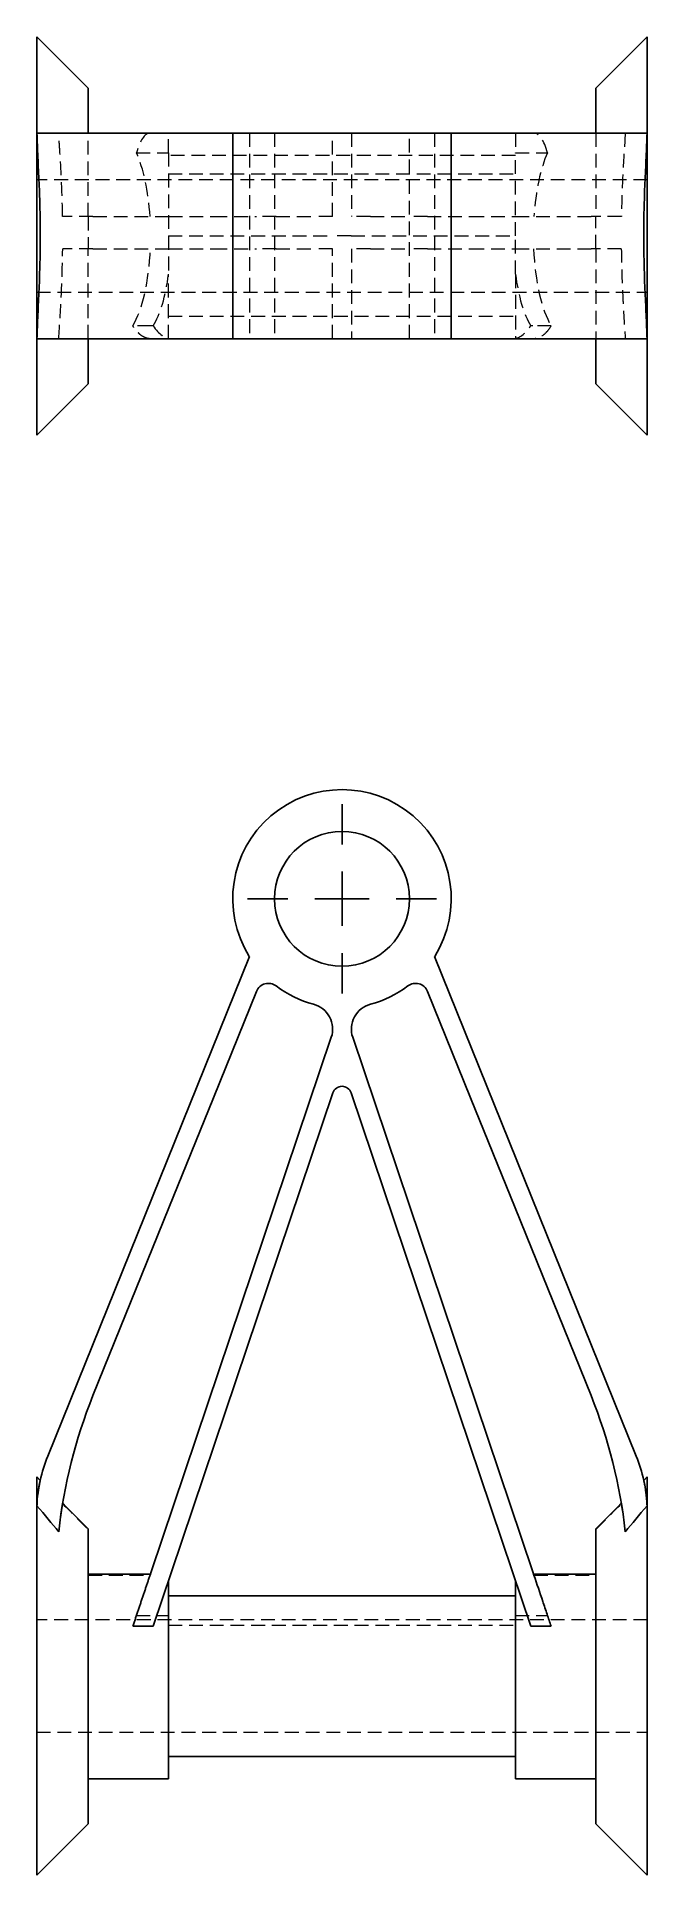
# Model space of a CAD drawing. Header units: millimetres. Extents: x 55 to 241, y 7 to 176.
# Drawn here: x 54.9 to 111.1, y 7 to 176.3 of the extents above.
import ezdxf

# ---------------------------------------------------------------- set-up
doc = ezdxf.new("R2010")
doc.units = ezdxf.units.MM
doc.linetypes.add('HIDDEN', pattern=[1.905, 1.27, -0.635])
doc.layers.add('10', color=7, linetype='Continuous')

# ---------------------------------------------------------------- blocks, each defined once
blk = doc.blocks.new('SW_CENTERMARKSYMBOL_0')
at = {"layer": '10', "color": 0}
for p, q in [((0, 5), (0, 8.71)), ((0, 0), (0, 2.5)), ((-5, 0), (-8.71, 0)), ((0, 0), (-2.5, 0)), ((0, 0), (0, -2.5)), ((0, 0), (2.5, 0)), ((5, 0), (8.71, 0)), ((0, -5), (0, -8.71))]:
    blk.add_line(p, q, dxfattribs=at)

msp = doc.modelspace()

# ---------------------------------------------------------------- linework, layer by layer
at = {"color": 7, "linetype": 'Continuous', "lineweight": 25}
for p, q in [((59.63, 171.61), (54.89, 176.34)), ((54.89, 139.66), (54.89, 176.34)), ((111.11, 176.34), (106.37, 171.61)), ((111.11, 176.34), (111.11, 158)), ((59.63, 167.47), (59.63, 171.61)), ((106.37, 171.61), (106.37, 167.47)), ((55.9, 167.47), (54.91, 167.47)), ((55.9, 167.47), (72.94, 167.47)), ((72.94, 167.47), (72.94, 148.53)), ((93.06, 167.47), (72.94, 167.47)), ((93.06, 148.53), (93.06, 167.47)), ((93.06, 167.47), (110.1, 167.47)), ((111.09, 167.47), (110.1, 167.47)), ((111.11, 158), (111.11, 139.66)), ((54.91, 148.53), (55.9, 148.53)), ((72.94, 148.53), (55.9, 148.53)), ((59.63, 144.39), (59.63, 148.53)), ((93.06, 148.53), (72.94, 148.53)), ((110.1, 148.53), (93.06, 148.53)), ((106.37, 148.53), (106.37, 144.39)), ((110.1, 148.53), (111.09, 148.53)), ((54.89, 139.66), (59.63, 144.39)), ((106.37, 144.39), (111.11, 139.66)), ((74.47, 91.62), (55.9, 45.6)), ((110.1, 45.6), (91.53, 91.62)), ((71.17, 78.6), (75.13, 88.41)), ((90.87, 88.41), (94.83, 78.6)), ((82.01, 84.19), (65.43, 34.95)), ((100.57, 34.95), (83.99, 84.19)), ((67.04, 68.46), (71.17, 78.6)), ((67.3, 34.95), (82.16, 79.06)), ((83.84, 79.06), (98.7, 34.95)), ((94.83, 78.6), (98.96, 68.46)), ((60.07, 51.18), (67.04, 68.46)), ((98.96, 68.46), (105.93, 51.18)), ((55.21, 43.37), (54.89, 43.69)), ((54.89, 7), (54.89, 43.69)), ((111.11, 43.69), (110.79, 43.37)), ((111.11, 43.69), (111.11, 7)), ((59.63, 11.73), (59.63, 38.9)), ((106.37, 38.9), (106.37, 11.73)), ((65.36, 34.74), (59.63, 34.74)), ((65.43, 34.95), (65.33, 34.65)), ((65.61, 29.93), (67.3, 34.95)), ((67.02, 15.88), (67.02, 34.13)), ((98.7, 34.95), (100.39, 29.93)), ((98.98, 34.13), (98.98, 15.88)), ((100.67, 34.65), (100.57, 34.95)), ((106.37, 34.74), (100.64, 34.74)), ((98.98, 32.74), (67.02, 32.74)), ((65.43, 29.93), (63.74, 29.93)), ((65.61, 29.93), (65.43, 29.93)), ((100.57, 29.93), (100.39, 29.93)), ((102.26, 29.93), (100.57, 29.93)), ((67.02, 17.95), (98.98, 17.95)), ((59.63, 15.88), (67.02, 15.88)), ((98.98, 15.88), (106.37, 15.88)), ((54.89, 7), (59.63, 11.73)), ((106.37, 11.73), (111.11, 7))]:
    msp.add_line(p, q, dxfattribs=at)
at = {"color": 7, "linetype": 'HIDDEN', "lineweight": 18}
for p, q in [((59.63, 159.78), (59.63, 167.47)), ((67.02, 165.65), (67.02, 167.47)), ((74.47, 167.47), (74.47, 148.53)), ((76.79, 167.47), (76.79, 148.53)), ((82.14, 159.78), (82.14, 167.47)), ((83.86, 167.47), (83.86, 159.78)), ((89.21, 148.53), (89.21, 167.47)), ((91.53, 167.47), (91.53, 148.53)), ((98.98, 167.47), (98.98, 165.65)), ((106.37, 167.47), (106.37, 159.78)), ((64.07, 165.65), (67.02, 165.65)), ((67.02, 165.65), (67.02, 163.72)), ((98.98, 165.4), (67.02, 165.4)), ((98.98, 165.65), (101.93, 165.65)), ((98.98, 163.72), (98.98, 165.65)), ((111.11, 163.18), (54.89, 163.18)), ((67.02, 163.72), (98.98, 163.72)), ((67.02, 163.72), (67.02, 158)), ((98.98, 158), (98.98, 163.72)), ((60.07, 159.78), (57.27, 159.78)), ((59.63, 159.78), (59.63, 156.82)), ((60.07, 159.78), (67.04, 159.78)), ((67.04, 159.78), (71.17, 159.78)), ((71.17, 159.78), (75.13, 159.78)), ((76.94, 159.78), (75.13, 159.78)), ((76.94, 159.78), (80.39, 159.78)), ((82.14, 159.78), (80.39, 159.78)), ((85.61, 159.78), (83.86, 159.78)), ((85.61, 159.78), (89.06, 159.78)), ((90.87, 159.78), (89.06, 159.78)), ((90.87, 159.78), (94.83, 159.78)), ((94.83, 159.78), (98.96, 159.78)), ((98.96, 159.78), (105.93, 159.78)), ((108.73, 159.78), (105.93, 159.78)), ((106.37, 156.82), (106.37, 159.78)), ((67.02, 158), (82.16, 158)), ((67.02, 158), (67.02, 154.47)), ((83.84, 158), (82.16, 158)), ((83.84, 158), (98.98, 158)), ((98.98, 154.47), (98.98, 158)), ((60.07, 156.82), (57.28, 156.82)), ((59.63, 148.53), (59.63, 156.82)), ((60.07, 156.82), (67.04, 156.82)), ((67.04, 156.82), (71.17, 156.82)), ((71.17, 156.82), (75.13, 156.82)), ((76.94, 156.82), (75.13, 156.82)), ((76.94, 156.82), (80.39, 156.82)), ((82.14, 156.82), (80.39, 156.82)), ((82.14, 148.53), (82.14, 156.82)), ((85.61, 156.82), (83.86, 156.82)), ((83.86, 156.82), (83.86, 148.53)), ((85.61, 156.82), (89.06, 156.82)), ((90.87, 156.82), (89.06, 156.82)), ((90.87, 156.82), (94.83, 156.82)), ((94.83, 156.82), (98.96, 156.82)), ((98.96, 156.82), (105.93, 156.82)), ((108.72, 156.82), (105.93, 156.82)), ((106.37, 156.82), (106.37, 148.53)), ((67.02, 148.53), (67.02, 154.47)), ((98.98, 154.47), (98.98, 148.53)), ((54.89, 152.82), (111.11, 152.82)), ((65.43, 149.72), (63.74, 149.72)), ((65.61, 149.72), (65.43, 149.72)), ((67.02, 150.6), (98.98, 150.6)), ((100.57, 149.72), (100.39, 149.72)), ((102.26, 149.72), (100.57, 149.72)), ((110.79, 43.37), (110.78, 43.36)), ((59.63, 34.64), (65.32, 34.64)), ((65.33, 34.65), (65.32, 34.64)), ((100.68, 34.64), (100.67, 34.65)), ((100.68, 34.64), (106.37, 34.64)), ((111.11, 30.52), (54.89, 30.52)), ((64.07, 30.93), (67.02, 30.93)), ((98.98, 30.93), (101.93, 30.93)), ((67.02, 30.03), (98.98, 30.03)), ((54.89, 20.17), (111.11, 20.17))]:
    msp.add_line(p, q, dxfattribs=at)
at = {"color": 7, "linetype": 'Continuous', "lineweight": 25}
msp.add_circle((83, 96.94), 6.21, dxfattribs=at)
for centre, radius, start, end in [((83, 96.94), 10.06, 328.0343, 211.9657), ((76.22, 87.97), 1.18, 52.9278, 158.0315), ((83, 96.94), 10.06, 232.9278, 254.9326), ((83, 96.94), 10.06, 285.0674, 307.0722), ((89.78, 87.97), 1.18, 21.9685, 127.0722), ((79.77, 84.94), 2.37, 341.3843, 74.9326), ((86.23, 84.94), 2.37, 105.0674, 198.6157), ((83, 78.78), 0.888, 18.6157, 161.3843), ((103.97, 33.47), 47.34, 158.0315, 173.725), ((62.03, 33.47), 47.34, 6.275, 21.9685), ((68.8, 40.4), 13.91, 158.0315, 177.3564), ((97.2, 40.4), 13.91, 2.6436, 21.9685)]:
    msp.add_arc(centre, radius, start, end, dxfattribs=at)
at = {"color": 7, "linetype": 'HIDDEN', "lineweight": 18}
for centre, major_axis, start_param, end_param in [((65.33, 162.73), (0, 4.73), 0, 0.908401), ((100.67, 162.73), (0, 4.73), 5.374785, 6.283185), ((62.19, 158), (0, 9.47), 4.901005, 5.652297), ((103.81, 158), (0, 9.47), 0.630888, 1.38218), ((62.19, 158), (0, 9.47), 3.646953, 4.587061), ((103.81, 158), (0, 9.47), 1.696124, 2.636232), ((64.07, 158), (0, 9.47), 3.646953, 4.329889), ((101.93, 158), (0, 9.47), 1.953297, 2.636232), ((67.3, 159.78), (0, 11.24), 2.678638, 3.141593), ((98.7, 159.78), (0, 11.24), 3.141593, 3.604547)]:
    msp.add_ellipse(centre, major_axis=major_axis, ratio=0.336842, start_param=start_param, end_param=end_param, dxfattribs=at)
at = {"color": 7, "linetype": 'Continuous', "lineweight": 25}
for points, knots in [([(54.91, 148.53), (54.93, 149.25), (54.96, 150), (55.03, 151.52), (55.07, 152.31), (55.12, 153.51), (55.14, 153.91), (55.16, 154.73), (55.18, 155.13), (55.2, 156.36), (55.21, 157.18), (55.21, 158.83), (55.2, 159.65), (55.17, 161.27), (55.14, 162.08), (55.09, 163.27), (55.07, 163.66), (55.03, 164.45), (55.02, 164.84), (54.96, 166), (54.93, 166.75), (54.91, 167.47)], [0, 0, 0, 0, 0.125, 0.125, 0.25, 0.25, 0.3125, 0.3125, 0.375, 0.375, 0.5, 0.5, 0.625, 0.625, 0.75, 0.75, 0.8125, 0.8125, 0.875, 0.875, 1, 1, 1, 1]), ([(111.09, 167.47), (111.07, 166.75), (111.04, 166), (110.97, 164.47), (110.93, 163.68), (110.88, 162.47), (110.86, 162.07), (110.84, 161.26), (110.82, 160.85), (110.8, 159.63), (110.79, 158.81), (110.79, 157.17), (110.8, 156.35), (110.83, 155.12), (110.84, 154.71), (110.86, 153.9), (110.88, 153.5), (110.93, 152.3), (110.97, 151.53), (111.04, 150), (111.07, 149.26), (111.09, 148.53)], [0, 0, 0, 0, 0.125, 0.125, 0.25, 0.25, 0.3125, 0.3125, 0.375, 0.375, 0.5, 0.5, 0.625, 0.625, 0.6875, 0.6875, 0.75, 0.75, 0.875, 0.875, 1, 1, 1, 1]), ([(65.33, 34.65), (65.29, 34.55), (65.22, 34.33), (65.11, 34.01), (65, 33.69), (64.89, 33.36), (64.78, 33.02), (64.66, 32.68), (64.55, 32.34), (64.43, 32), (64.32, 31.66), (64.2, 31.31), (64.08, 30.96), (63.97, 30.62), (63.85, 30.27), (63.77, 30.04), (63.74, 29.93)], [0, 0, 0, 0, 0.064685, 0.130402, 0.197154, 0.264941, 0.333767, 0.403631, 0.474534, 0.546477, 0.619459, 0.69348, 0.768543, 0.844648, 0.921798, 1, 1, 1, 1]), ([(102.26, 29.93), (102.14, 30.29), (102.01, 30.67), (101.76, 31.43), (101.62, 31.83), (101.22, 33.02), (100.95, 33.83), (100.67, 34.65)], [0, 0, 0, 0, 0.25, 0.25, 0.5, 0.5, 1, 1, 1, 1])]:
    msp.add_open_spline(points, degree=3, knots=knots, dxfattribs=at)
at = {"color": 7, "linetype": 'HIDDEN', "lineweight": 18}
for points, knots in [([(57.27, 159.78), (57.25, 161.14), (57.2, 162.47), (57.11, 164.4), (57.07, 165.04), (56.99, 166.28), (56.95, 166.89), (56.91, 167.47)], [0, 0, 0, 0, 0.5, 0.5, 0.75, 0.75, 1, 1, 1, 1]), ([(109.09, 167.47), (109.01, 166.31), (108.93, 165.08), (108.83, 163.13), (108.8, 162.47), (108.76, 161.13), (108.74, 160.46), (108.73, 159.78)], [0, 0, 0, 0, 0.5, 0.5, 0.75, 0.75, 1, 1, 1, 1]), ([(56.91, 148.53), (57, 149.78), (57.08, 151.1), (57.17, 152.85), (57.18, 153.21), (57.21, 153.92), (57.22, 154.28), (57.25, 155.36), (57.27, 156.08), (57.28, 156.82)], [0, 0, 0, 0, 0.5, 0.5, 0.625, 0.625, 0.75, 0.75, 1, 1, 1, 1]), ([(108.72, 156.82), (108.74, 155.34), (108.78, 153.91), (108.87, 152.18), (108.88, 151.83), (108.92, 151.15), (108.94, 150.81), (109, 149.8), (109.04, 149.16), (109.09, 148.53)], [0, 0, 0, 0, 0.5, 0.5, 0.625, 0.625, 0.75, 0.75, 1, 1, 1, 1]), ([(65.33, 148.53), (65.29, 148.53), (65.22, 148.54), (65.11, 148.55), (65, 148.58), (64.89, 148.62), (64.78, 148.67), (64.66, 148.73), (64.55, 148.8), (64.43, 148.89), (64.32, 148.99), (64.2, 149.11), (64.08, 149.24), (63.97, 149.38), (63.85, 149.54), (63.77, 149.66), (63.74, 149.72)], [0, 0, 0, 0, 0.064685, 0.130402, 0.197154, 0.264941, 0.333767, 0.403631, 0.474534, 0.546477, 0.619459, 0.69348, 0.768543, 0.844648, 0.921798, 1, 1, 1, 1]), ([(102.26, 149.72), (102.14, 149.52), (102.01, 149.35), (101.76, 149.06), (101.62, 148.93), (101.22, 148.64), (100.95, 148.53), (100.67, 148.53)], [0, 0, 0, 0, 0.25, 0.25, 0.5, 0.5, 1, 1, 1, 1]), ([(55.21, 43.37), (55.21, 43.37), (55.2, 43.32), (55.17, 43.13), (55.14, 43), (55.09, 42.72), (55.07, 42.61), (55.03, 42.37), (55.02, 42.24), (54.96, 41.8), (54.93, 41.45), (54.91, 41.04)], [0, 0, 0, 0, 0.25, 0.25, 0.5, 0.5, 0.625, 0.625, 0.75, 0.75, 1, 1, 1, 1]), ([(111.09, 41.04), (111.08, 41.25), (111.05, 41.68), (110.99, 42.19), (110.93, 42.61), (110.87, 42.97), (110.82, 43.23), (110.79, 43.36), (110.79, 43.35), (110.79, 43.35)], [0, 0, 0, 0, 0.136754, 0.273546, 0.413896, 0.554262, 0.732303, 0.910356, 1, 1, 1, 1]), ([(57.27, 41.21), (57.25, 41.08), (57.2, 40.8), (57.11, 40.16), (57.07, 39.91), (56.99, 39.33), (56.95, 39.01), (56.91, 38.64)], [0, 0, 0, 0, 0.5, 0.5, 0.75, 0.75, 1, 1, 1, 1]), ([(109.09, 38.64), (109.01, 39.37), (108.93, 39.94), (108.83, 40.59), (108.8, 40.76), (108.76, 41.04), (108.74, 41.15), (108.73, 41.21)], [0, 0, 0, 0, 0.5, 0.5, 0.75, 0.75, 1, 1, 1, 1])]:
    msp.add_open_spline(points, degree=3, knots=knots, dxfattribs=at)
at = {"color": 7, "linetype": 'Continuous', "lineweight": 25}
for points in [[(56.91, 38.64), (56.3, 39.39), (55.64, 40.19), (54.91, 41.04)], [(59.63, 38.9), (58.9, 39.63), (58.12, 40.41), (57.28, 41.26)], [(108.72, 41.26), (107.88, 40.41), (107.1, 39.63), (106.37, 38.9)], [(111.09, 41.04), (110.36, 40.19), (109.7, 39.39), (109.09, 38.64)]]:
    msp.add_open_spline(points, degree=3, dxfattribs=at)
at = {"color": 7, "linetype": 'HIDDEN', "lineweight": 18}
for points in [[(57.27, 41.21), (58.12, 40.36), (58.9, 39.57), (59.63, 38.84)], [(106.37, 38.84), (107.1, 39.57), (107.88, 40.36), (108.73, 41.21)]]:
    msp.add_open_spline(points, degree=3, dxfattribs=at)

# ---------------------------------------------------------------- block references
at = {"layer": '10'}
msp.add_blockref('SW_CENTERMARKSYMBOL_0', (83, 96.94), dxfattribs=at)

doc.saveas('drawing.dxf')
